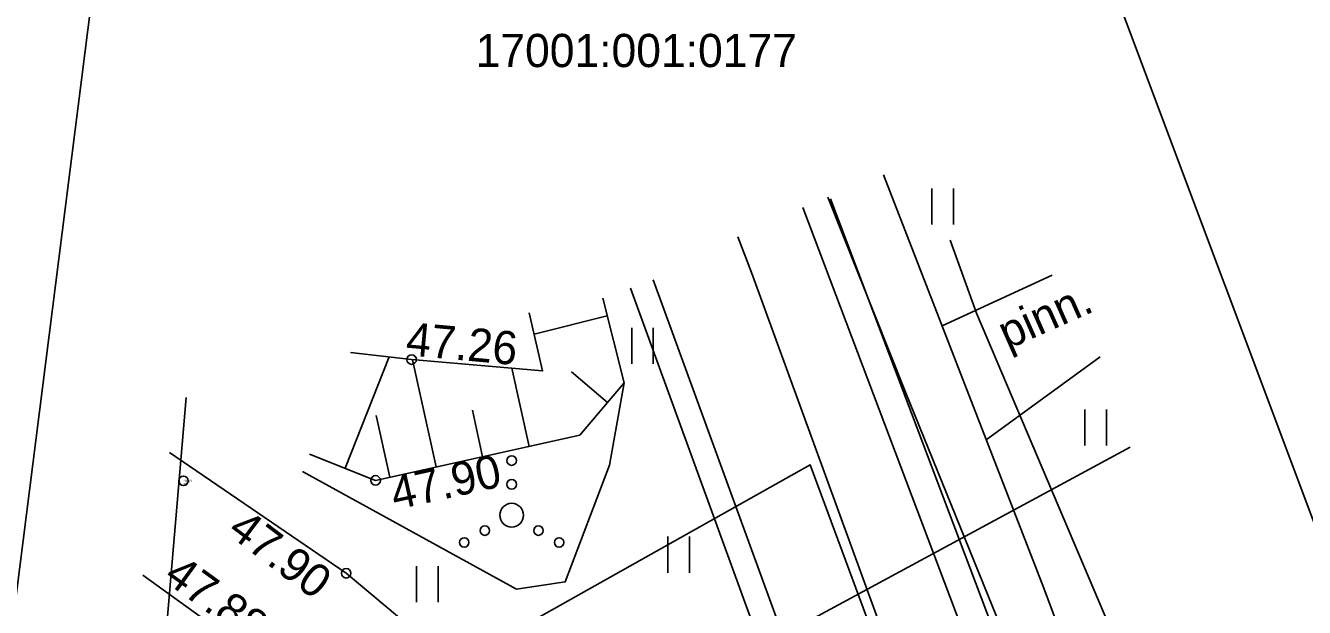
# Model space of a CAD drawing. Extents: x 641799 to 641987, y 6457942 to 6458168.
# Drawn here: x 641882.71 to 641909.65, y 6458061.61 to 6458073.87 of the extents above; entities that cross this region are included whole.
import ezdxf

# ---------------------------------------------------------------- set-up
doc = ezdxf.new("R2010")
doc.units = 0
for name, color, linetype in [('HALJASTUS', 7, 'Continuous'), ('KORGUS-EH2000', 7, 'Continuous'), ('KTRASS', 7, 'Continuous'), ('MOOTKORG-EH2000', 7, 'Continuous'), ('MOOTMPUNKT', 7, 'Continuous'), ('MOOTNR', 7, 'Continuous'), ('MOOTPIIR', 7, 'Continuous'), ('MPOHULIIN', 7, 'Continuous'), ('PIIR', 7, 'Continuous'), ('RELJEEF', 7, 'Continuous'), ('SITRASS', 7, 'Continuous'), ('TEE', 7, 'Continuous'), ('VTRASS', 7, 'Continuous')]:
    doc.layers.add(name, color=color, linetype=linetype)

msp = doc.modelspace()

# ---------------------------------------------------------------- linework, layer by layer
at = {"layer": 'HALJASTUS'}
for p, q in [((641901.804, 6458070.441), (641901.804, 6458069.68)), ((641902.259, 6458070.441), (641902.259, 6458069.68)), ((641895.48, 6458067.502), (641895.48, 6458066.74)), ((641895.935, 6458067.502), (641895.935, 6458066.74)), ((641905.024, 6458065.784), (641905.024, 6458065.023)), ((641905.479, 6458065.784), (641905.479, 6458065.023)), ((641896.241, 6458063.103), (641896.241, 6458062.342)), ((641896.696, 6458063.103), (641896.696, 6458062.342)), ((641890.946, 6458062.479), (641890.946, 6458061.718)), ((641891.401, 6458062.479), (641891.401, 6458061.718))]:
    msp.add_line(p, q, dxfattribs=at)
msp.add_lwpolyline([(641888.544, 6458064.472), (641893.052, 6458061.992), (641894.081, 6458062.147), (641895.014, 6458064.609), (641895.323, 6458066.341)], dxfattribs=at)
for centre, radius in [((641892.951, 6458064.704), 0.1), ((641892.951, 6458064.204), 0.1), ((641892.951, 6458063.554), 0.25), ((641892.386, 6458063.229), 0.1), ((641893.516, 6458063.229), 0.1), ((641891.951, 6458062.979), 0.1), ((641893.951, 6458062.979), 0.1)]:
    msp.add_circle(centre, radius, dxfattribs=at)
at = {"layer": 'KORGUS-EH2000'}
for centre in [(641890.844, 6458066.832), (641890.086, 6458064.288), (641889.465, 6458062.33)]:
    msp.add_circle(centre, 0.1, dxfattribs=at)
at = {"layer": 'KTRASS'}
for points in [[(641899.664, 6458070.219), (641909.406, 6458044.446)], [(641897.714, 6458069.419), (641898, 6458068.67), (641903.23, 6458054.33), (641907.553, 6458043.135)]]:
    msp.add_lwpolyline(points, dxfattribs=at)
at = {"layer": 'MOOTMPUNKT'}
msp.add_circle((641886.037, 6458064.279), 0.1, dxfattribs=at)
at = {"layer": 'MOOTPIIR'}
msp.add_lwpolyline([(641883.47, 6458055.749), (641886.833, 6458042.754), (641905.153, 6458048.658), (641899.239, 6458064.613)], close=True, dxfattribs=at)
at = {"layer": 'MPOHULIIN'}
for points in [[(641885.045, 6458053.667), (641886.098, 6458066.031)], [(641885.045, 6458053.667), (641905.979, 6458064.989)]]:
    msp.add_lwpolyline(points, dxfattribs=at)
at = {"layer": 'PIIR'}
for points in [[(641907.28, 6458008.31), (641907.55, 6458019.77), (641899.61, 6458045.14), (641895.2, 6458044.11), (641891.95, 6458052.11), (641880.95, 6458049.54), (641886.35, 6458092.15), (641874.95, 6458138.32), (641868.46, 6458167.74), (641876.06, 6458161.06), (641901.22, 6458158.34), (641891.2, 6458137.82), (641890.67, 6458120.45), (641898.72, 6458093.09), (641924.17, 6458025.21), (641933.02, 6458022.4)], [(641933.02, 6458022.4), (641924.17, 6458025.21), (641898.72, 6458093.09), (641963.22, 6458119.66), (641986.64, 6458073.31)]]:
    msp.add_lwpolyline(points, close=True, dxfattribs=at)
at = {"layer": 'RELJEEF'}
for p, q in [((641894.966, 6458067.755), (641893.423, 6458067.365)), ((641889.443, 6458064.542), (641890.368, 6458066.888)), ((641891.364, 6458064.571), (641890.864, 6458066.83)), ((641893.317, 6458065.002), (641892.952, 6458066.651)), ((641894.972, 6458065.928), (641894.215, 6458066.572)), ((641892.34, 6458064.787), (641892.124, 6458065.764)), ((641890.387, 6458064.355), (641890.1, 6458065.654))]:
    msp.add_line(p, q, dxfattribs=at)
for points in [[(641888.691, 6458064.838), (641890.086, 6458064.288), (641894.386, 6458065.239), (641895.323, 6458066.341), (641894.873, 6458068.124)], [(641893.318, 6458067.818), (641893.602, 6458066.595), (641890.844, 6458066.832), (641889.556, 6458066.984)]]:
    msp.add_lwpolyline(points, dxfattribs=at)
at = {"layer": 'SITRASS'}
msp.add_lwpolyline([(641902.188, 6458069.347), (641902.745, 6458067.81), (641909.505, 6458051.881), (641912.254, 6458045.693)], dxfattribs=at)
at = {"layer": 'TEE'}
for points in [[(641900.786, 6458070.724), (641904.158, 6458062.017), (641908.07, 6458051.562), (641910.57, 6458044.938)], [(641909.509, 6458044.386), (641906.932, 6458050.79), (641903.171, 6458061.407), (641901.247, 6458066.148), (641899.609, 6458070.255)], [(641898.656, 6458061.037), (641895.931, 6458068.51)], [(641902.018, 6458067.543), (641904.339, 6458068.612)], [(641898.168, 6458060.894), (641895.454, 6458068.336)], [(641902.947, 6458065.142), (641905.346, 6458066.89)], [(641885.744, 6458064.872), (641889.465, 6458062.33), (641891.627, 6458060.519)], [(641890.289, 6458058.608), (641885.184, 6458062.293)]]:
    msp.add_lwpolyline(points, dxfattribs=at)
at = {"layer": 'VTRASS'}
msp.add_lwpolyline([(641908.612, 6458044.812), (641899.086, 6458070.037)], dxfattribs=at)

# ---------------------------------------------------------------- texts
at = {"layer": 'KORGUS-EH2000'}
for s, rotation, p in [(' 47.26 ', 354.8157, (641890.447, 6458066.951)), (' 47.90 ', 12.471, (641890.237, 6458063.605)), (' 47.90 ', 322.9383, (641886.729, 6458063.324)), (' 47.88 ', 324.012, (641885.382, 6458062.341))]:
    msp.add_text(s, height=0.7, rotation=rotation, dxfattribs=at).set_placement(p)
at = {"layer": 'MOOTKORG-EH2000'}
msp.add_text('48.04', height=0.05, dxfattribs=at).set_placement((641886.037, 6458064.254))
at = {"layer": 'MOOTNR'}
msp.add_text('28', height=0.05, dxfattribs=at).set_placement((641886.037, 6458064.179))
at = {"layer": 'PIIR'}
msp.add_text('17001:001:0177', height=0.7, dxfattribs=at).set_placement((641892.192, 6458072.996))
at = {"layer": 'TEE'}
msp.add_text('pinn.', height=0.7, rotation=23.8562, dxfattribs=at).set_placement((641903.394, 6458067.039))

doc.saveas('drawing.dxf')
